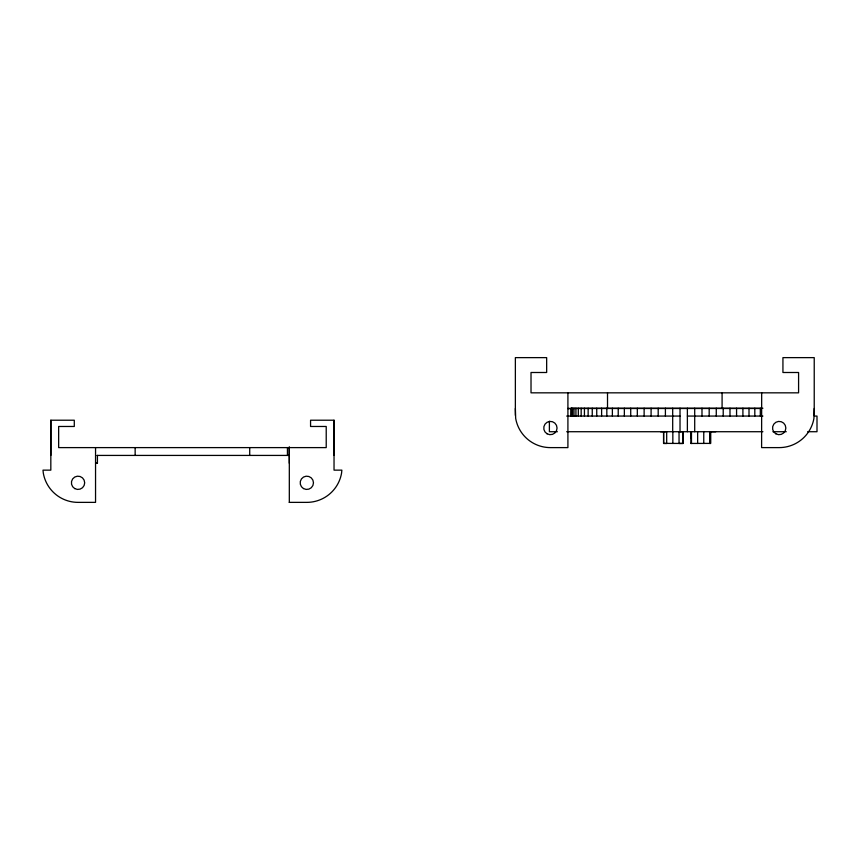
<?xml version="1.0" encoding="UTF-8"?>
<svg xmlns="http://www.w3.org/2000/svg" width="860" height="860" viewBox="0 0 860 860"><rect width="100%" height="100%" fill="white"/><g stroke="black" fill="none" stroke-linecap="round" stroke-linejoin="round"><path stroke-width="1.29" d="M50.826 455.424L50.826 420.217L74.293 420.217L74.293 426.474L58.652 426.474L58.652 447.608L326.219 447.608L326.219 426.474L310.567 426.474L310.567 420.217L334.035 420.217L334.035 470.14L341.861 470.14L341.57 473.086A35.249 35.249 0 0 1 306.827 502.369L289.239 502.369M135.149 455.424L135.149 447.608M249.712 455.424L249.712 447.608M287.433 455.424L287.433 447.608M334.035 455.424L334.035 420.217M710.543 431.827L710.543 443.481L709.79 443.502L709.79 431.763L715.713 431.763M515.366 408.489L515.667 418.325A35.249 35.249 0 0 0 550.411 447.608L567.912 447.608L567.912 392.837M97.427 463.25L95.546 463.325L97.427 463.25L97.427 455.424M569.653 408.554L567.912 408.554M660.587 431.763L666.683 431.763L666.683 443.491L663.597 443.47L663.597 431.741L663.597 443.394L683.227 443.448L683.227 431.688M571.008 408.242L762.906 408.242M567.697 408.489L761.895 408.489M566.686 416.068L680.024 416.068M687.376 416.068L762.906 416.068M814.323 416.068L817 416.068L817 431.72L807.647 431.72M557.387 431.72L549.389 431.72L549.389 421.282M566.686 431.72L762.906 431.72M772.904 431.72L786.266 431.72M96.944 455.424L289.315 455.424M289.315 463.25L289.239 447.608M690.838 431.72L691.472 431.763L691.472 443.502L690.838 443.448L710.543 443.394L710.543 431.569M814.226 408.489L813.936 418.325A35.249 35.249 0 0 1 779.192 447.608L761.605 447.608L761.68 392.837M672.842 431.763L672.842 443.491M814.226 415.369L814.226 357.631L782.933 357.631L782.933 372.498L798.585 372.498L798.585 392.837L531.018 392.837L531.018 372.498L546.659 372.498L546.659 357.631L515.366 357.631L515.366 415.369M760.315 408.242L760.315 416.068M754.811 408.242L754.811 416.068M749.006 408.242L749.006 416.068M742.911 408.242L742.911 416.068M736.568 408.242L736.568 416.068M729.989 408.242L729.989 416.068M723.217 408.242L723.217 416.068M722.088 392.837L722.088 408.489M716.272 408.242L716.272 416.068M709.178 408.242L709.178 416.068M703.759 431.763L703.759 443.502M701.986 408.242L701.986 416.068M697.643 431.763L697.643 443.502M694.708 408.242L694.708 431.72M690.978 431.569L690.978 438.342M690.978 431.72L690.978 443.448M687.376 408.242L687.376 431.72M680.024 408.242L680.024 431.72M672.692 408.242L672.692 431.72M665.404 408.242L665.404 416.068M658.19 408.242L658.19 416.068M651.095 408.242L651.095 416.068M644.129 408.242L644.129 416.068M637.324 408.242L637.324 416.068M630.724 408.242L630.724 416.068M624.349 408.242L624.349 416.068M618.222 408.242L618.222 416.068M612.374 408.242L612.374 416.068M607.515 392.837L607.515 408.489M606.827 408.242L606.827 416.068M601.613 408.242L601.613 416.068M596.743 408.242L596.743 416.068M592.25 408.242L592.25 416.068M588.143 408.242L588.143 416.068M584.434 408.242L584.434 416.068M581.166 408.242L581.166 416.068M578.318 408.242L578.318 416.068M575.931 408.242L575.931 416.068M573.996 408.242L573.996 416.068M572.534 408.242L572.534 416.068M571.029 408.242L571.008 416.068M289.315 446.77L289.315 502.369M95.546 447.608L95.546 502.369L78.034 502.369A35.249 35.249 0 0 1 43.301 473.086L43 470.14L50.826 470.14L50.826 420.217M683.012 431.72L679.045 431.763L679.045 443.491L683.023 443.448L683.012 431.72M571.545 416.068L571.545 408.242L571.448 416.068M303.494 488.566A6.654 6.654 0 0 0 313.47 482.815A6.654 6.654 0 0 0 303.494 477.053A6.654 6.654 0 0 0 303.494 488.566M74.712 488.566A6.654 6.654 0 0 0 84.689 482.815A6.654 6.654 0 0 0 74.712 477.053A6.654 6.654 0 0 0 74.712 488.566M775.87 433.805A6.654 6.654 0 0 0 785.846 428.043A6.654 6.654 0 0 0 775.87 422.281A6.654 6.654 0 0 0 775.87 433.805M547.078 433.805A6.654 6.654 0 0 0 557.054 428.043A6.654 6.654 0 0 0 547.078 422.281A6.654 6.654 0 0 0 547.078 433.805"/></g></svg>
